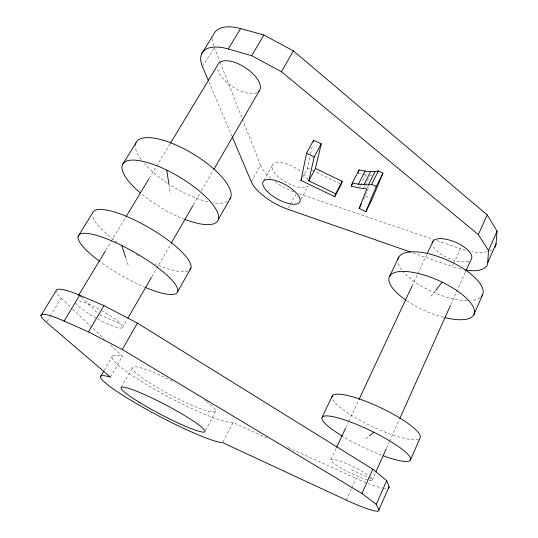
<?xml version="1.0" encoding="UTF-8"?>
<svg xmlns="http://www.w3.org/2000/svg" width="538" height="538" viewBox="0 0 538 538"><rect width="100%" height="100%" fill="white"/><g stroke="black" fill="none" stroke-linecap="round" stroke-linejoin="round"><path stroke-width="0.4" stroke-dasharray="2.69 2.02" d="M302.517 177.52L307.581 168.091L310.419 154.964M310.594 154.144L312.544 145.119M363.648 199.578L369.458 185.866M372.161 480.199L375.591 472.539M386.573 448.026L389.324 441.9M389.667 441.133L399.613 418.92M450.75 304.777L465.505 271.838M346.23 500.084L351.327 488.881M351.664 488.134L356.075 478.423A41.379 6.12 26 0 0 382.128 488.006M412.767 252.847L452.324 266.646L453.346 264.4M453.682 263.647L460.494 248.664A37.566 16.348 23.1 0 0 466.123 250.352M330.951 459.465L336.284 448.06M345.88 427.535L348.368 422.216M348.725 421.456L358.678 400.171M411.994 286.142L417.327 274.736M417.683 273.976L426.923 254.212M367.118 188.239L368.597 185.321M363.372 188.663L364.851 185.758M365.221 185.032L369.66 176.309M359.599 187.258L360.339 185.812M360.709 185.085L365.88 174.951L367.541 175.2M223.095 441.906L233.008 422.579L267.406 438.188M205.644 430.299L215.482 411.456M301.098 199.107L308.133 185.919A20.774 8.561 29.1 0 1 282.88 180.311A20.774 8.561 29.1 0 1 274.34 163.222A20.774 8.561 29.1 0 1 301.011 171.656M288.529 207.816L290.056 204.971M290.439 204.258L295.786 194.292M263.882 180.499L272.793 164.399M251.286 181.743L260.533 165.193L242.463 119.154M121.258 387.326L132.644 367.165M110.472 377.165L122.395 356.297L109.665 344.219M104.083 370.48L112.368 356.082M122.395 327.635L127.015 319.639M151.81 276.74L170.721 244.023M193.418 204.763L199.719 193.862M201.4 190.95L213.169 170.593M105.838 250.19L110.606 242.295M111.036 241.575L125.778 217.164M149.194 178.394L156.134 166.908M156.565 166.195L170.008 143.935M46.887 321.616L49.913 316.653M50.343 315.94L61.157 298.227A48.501 8.272 29.1 0 1 56.107 290.796M202.496 66.685L213.862 48.07M430.999 296.182L435.067 291.092M365.665 438.921L368.792 436.345M233.008 422.579L231.535 422.619A69.859 9.738 27.8 0 1 147.62 385.255A69.859 9.738 27.8 0 1 119.665 355.645L122.395 356.297M370.03 175.583L372.054 175.738M357.925 173.149L365.88 174.951M298.926 193.673L433.567 239.497M436.735 240.573L460.494 248.664M99.604 314.797L120.525 323.815M351.522 469.815L367.878 477.193M368.624 477.529L372.343 479.203M288.045 447.555L356.075 478.423M307.581 168.091L311.327 169.887M312.074 170.243L341.274 184.258M365.51 195.893L370.702 198.381M61.157 298.227L72.072 308.577M72.677 309.148L104.204 339.048M81.42 297.003L97.694 313.311M209.047 82.132L231.965 136.188M214.299 47.357L219.807 61.406M220.116 62.186L242.161 118.373M125.811 257.951L128.118 264.952M168.838 183.895L170.277 193.599M257.05 92.597A24.499 11.48 33 0 1 233.008 87.015A24.499 11.48 33 0 1 217.446 67.324M97.795 319.014A27.135 4.62 29.1 0 0 120.808 324.078L117.661 321.179A27.135 4.62 29.1 0 0 101.406 310.446M96.457 318.274A27.135 4.62 29.1 0 1 75.401 302.726M79.207 300.789A27.135 4.62 29.1 0 1 99.987 309.666M185.045 219.457A55.32 17.882 30.9 0 1 139.934 192.611M227.406 201.4A54.795 19.227 31.2 0 1 212.88 202.765M207.971 201.824A54.795 19.227 31.2 0 1 169.322 184.366M167.372 183.081A54.795 19.227 31.2 0 1 144.392 163.491M141.164 159.49A54.795 19.227 31.2 0 1 135.361 145.623M145.684 287.554A57.035 13.302 29.8 0 1 98.784 260.715M188.186 270.91A56.477 14.829 30.2 0 1 154.87 263.869M138.569 255.832A56.477 14.829 30.2 0 1 134.54 253.553M117.324 242.423A56.477 14.829 30.2 0 1 92.455 215.691M293.735 191.844A34.64 14.277 29.1 0 1 275.234 181.689M270.849 178.206A34.64 14.277 29.1 0 1 260.533 165.193M492.183 249.793A37.566 16.348 23.1 0 1 487.993 251.535M487.253 251.717A37.566 16.348 23.1 0 1 471.846 251.596M213.721 45.757A43.396 21.419 33.4 0 1 212.799 37.29M303.58 173.861A20.774 8.561 29.1 0 1 308.166 179.537M461.14 269.195A37.862 15.629 23.4 0 1 452.324 266.646M468.854 261.058A21.19 8.742 23.4 0 1 447.36 257.715A21.19 8.742 23.4 0 1 432.397 244.118M369.162 480.152A23.154 3.423 26 0 0 372.444 479.338L371.287 477.811A23.154 3.423 26 0 0 369.492 476.278M367.548 479.782A23.154 3.423 26 0 1 336.828 465.424A23.154 3.423 26 0 1 338.261 460.515A23.154 3.423 26 0 1 368.738 475.706M443.547 317.279A46.329 16.577 24 0 1 406.52 300.554M480.185 297.696A45.959 17.512 23.7 0 1 470.891 300.594M467.253 300.722A45.959 17.512 23.7 0 1 402.72 271.172M401.772 269.968A45.959 17.512 23.7 0 1 398.006 262.228M381.677 455.182A49.079 9.099 25.7 0 1 343.009 436.533M418.557 439.21A48.662 10.289 25.4 0 1 372.666 426.708A48.662 10.289 25.4 0 1 332.336 398.705M385.632 488.585A41.379 6.12 26 0 1 382.915 488.174M206.545 401.536A47.001 6.543 27.8 0 1 191.972 405.289A47.001 6.543 27.8 0 1 133.303 370.003A47.001 6.543 27.8 0 1 174.507 382.256M204.581 400.117A47.001 6.543 27.8 0 1 205.832 401.012"/><path stroke-width="0.81" d="M465.774 270.076A37.862 15.629 23.4 0 0 487.737 262.672L488.497 250.553L497.065 231.179L487.179 214.897L293.378 50.915L263.896 34.983L240.614 28.581A43.396 21.419 33.4 0 0 213.593 34.479L201.488 54.177M494.509 247.749A37.566 16.348 23.1 0 0 496.076 243.741L497.065 231.179M300.957 180.418L306.532 153.256L313.607 140.196L321.24 143.841L315.429 168.434L308.792 180.876L335.705 193.814L334.811 196.706L300.957 180.418L301.737 178.966M313.25 141.837L313.607 140.196M308.792 180.876L314.212 156.928L321.24 143.841M315.429 168.434L342.208 181.279L341.274 184.258L334.811 196.706M351.26 186.108L352.343 182.974L359.054 169.921C365.356 171.192 371.98 172.51 378.349 170.963L382.962 173.162L372.182 199.087L365.874 211.656L359.169 208.428L366.748 188.966L359.229 187.984L351.26 186.108L352.746 183.229M358.153 172.503L359.054 169.921M365.874 211.656L376.25 186.498L382.962 173.162M410.447 459.977L420.07 437.945A48.662 10.289 25.4 0 0 378.624 406.768A48.662 10.289 25.4 0 0 331.986 397.091M473.924 314.596L482.492 294.972M378.92 509.789L376.244 504.355L361.926 493.48L122.287 349.518L88.481 331.852L64.089 321.078A49.005 6.826 28.8 0 0 46.45 322.323L110.472 377.165L107.782 376.405A70.431 8.009 27.7 0 0 137.177 404.051A70.431 8.009 27.7 0 0 221.293 442.579L222.712 442.653L346.23 500.084A41.749 5.037 26.2 0 0 378.92 509.789L389.068 486.749L386.741 480.622L372.834 469.217L137.412 323.123L103.989 305.604L79.671 295.254A48.501 8.272 29.1 0 0 56.107 290.796L40.935 315.497M487.737 262.672L496.076 243.741M376.244 504.355L386.741 480.622M375.934 471.772L386.23 448.793M399.956 418.154L450.407 305.544M465.847 271.071L470.992 259.578A21.19 8.742 23.4 0 0 455.787 242.335A21.19 8.742 23.4 0 0 432.404 242.705M361.926 493.48L372.834 469.217M488.497 250.553L478.322 234.602L487.179 214.897M336.64 447.3L345.524 428.295M359.034 399.411L411.994 286.142M427.28 253.452L432.962 241.286M322.148 417.158L332.376 395.8M389.68 276.122L398.806 257.063M352.343 182.974L358.395 184.211L368.382 184.837L375.1 171.588M359.169 208.428L361.408 204.003M368.382 184.837L371.617 184.278L378.349 170.963M363.856 184.823L370.568 171.642M358.395 184.211L365.107 171.097M335.705 193.814L342.208 181.279M177.742 291.515L190.943 268.106M218.26 219.645L230.688 197.607M122.287 349.518L137.412 323.123M478.322 234.602L281.455 71.722L293.378 50.915M100.767 376.244L103.666 371.207M127.856 318.18L151.393 277.467M171.145 243.297L192.994 205.489M214.01 169.14L259.397 90.619M88.481 331.852L103.989 305.604M208.388 80.586L202.496 66.685A43.78 20.531 33 0 1 228.294 48.992L251.67 55.67L263.896 34.983M64.089 321.078L79.671 295.254L80.835 296.418M228.294 48.992L240.614 28.581M78.521 295.423L105.401 250.91M126.215 216.451L148.764 179.114M170.438 143.216L218.139 64.244A24.499 11.48 33 0 1 246.196 68.225A24.499 11.48 33 0 1 258.381 91.736M78.178 236.216L92.576 212.967A56.477 14.829 30.2 0 1 149.497 227.944A56.477 14.829 30.2 0 1 189.961 269.753M122.355 164.877L135.899 143.014M435.578 290.453L442.189 282.174M369.418 435.834L373.802 432.229M410.393 252.019L287.763 209.242A34.896 13.638 29 0 1 251.286 181.743L232.295 136.955M371.617 184.278L376.25 186.498M306.532 153.256L314.212 156.928M251.67 55.67L281.455 71.722M121.702 245.503L125.556 257.171M166.8 170.149L168.838 183.895M139.934 192.611A55.32 17.882 30.9 0 1 139.181 160.627A55.32 17.882 30.9 0 1 212.604 204.312A55.32 17.882 30.9 0 1 185.045 219.457M135.522 144.265A54.795 19.227 31.2 0 1 191.689 153.054A54.795 19.227 31.2 0 1 229.423 199.753M98.784 260.715A57.035 13.302 29.8 0 1 93.834 234.649A57.035 13.302 29.8 0 1 170.311 278.415A57.035 13.302 29.8 0 1 145.684 287.554M405.908 300.13A46.329 16.577 24 0 1 403.352 271.408A46.329 16.577 24 0 1 468.901 300.755A46.329 16.577 24 0 1 445.02 317.642M398.006 259.195A45.959 17.512 23.7 0 1 448.847 260.782A45.959 17.512 23.7 0 1 481.127 296.875M342.343 436.13A49.079 9.099 25.7 0 1 334.421 417.004A49.079 9.099 25.7 0 1 403.036 449.95A49.079 9.099 25.7 0 1 383.164 455.733M389.068 486.749A41.379 6.12 26 0 1 388.597 488.309M267.285 191.501A20.928 8.171 29 0 0 299.148 202.772A20.928 8.171 29 0 0 277.897 181.306A20.928 8.171 29 0 0 267.285 191.501M139.06 402.175A47.384 5.38 27.7 0 0 204.884 431.745A47.384 5.38 27.7 0 0 145.119 394.838A47.384 5.38 27.7 0 0 139.06 402.175"/></g></svg>
